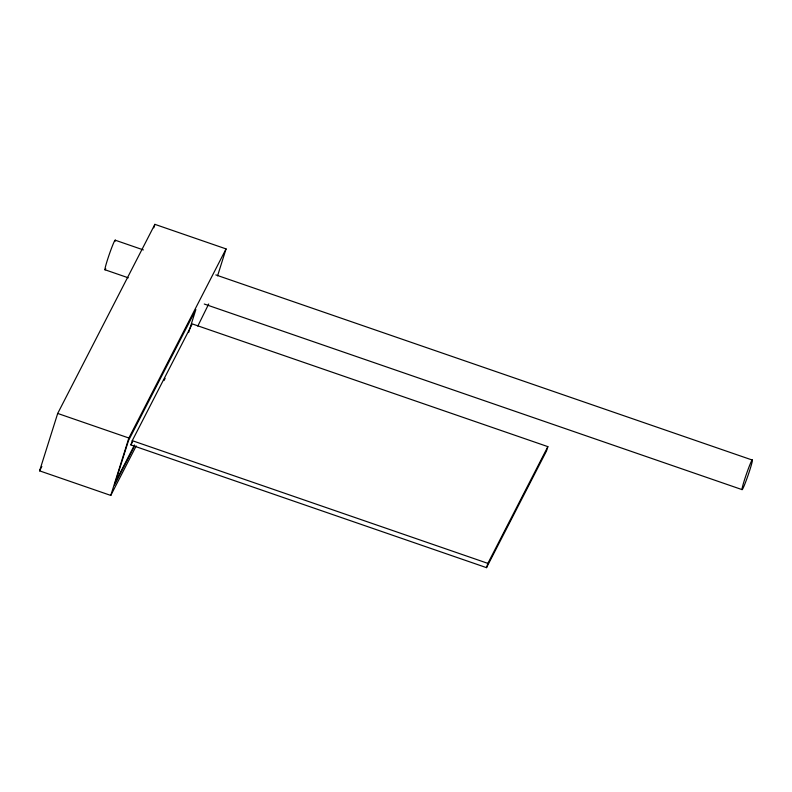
<?xml version="1.0" encoding="UTF-8"?>
<svg xmlns="http://www.w3.org/2000/svg" width="792" height="792" viewBox="0 0 792 792"><rect width="100%" height="100%" fill="white"/><g stroke="black" fill="none" stroke-linecap="round" stroke-linejoin="round"><path stroke-width="1.19" d="M136.204 445.945L110.781 495.426L39.6 470.854L57.697 413.444L154.885 224.344L226.066 248.906L217.572 275.854M153.777 227.858L154.885 224.344M110.781 495.426L128.878 438.016L226.066 248.906M130.918 444.936L132.264 440.659L192.268 323.918L547.866 446.638L546.52 450.915L486.526 567.656L130.918 444.936L132.601 441.659M188.615 332.551L195.862 309.543L128.452 440.708L114.474 485.041L134.699 445.698M208.702 303.98L197.792 326.106M486.526 567.656L487.872 563.379L547.866 446.638M39.6 470.854L41.857 466.458M164.003 380.566L165.122 378.378M115.394 482.14L134.492 444.975M115.325 240.233L143.372 249.916M215.85 274.923L752.4 460.093A15.751 0.98 -71 0 1 744.876 483.971A15.751 0.98 -71 0 1 744.302 480.477A15.751 0.98 -71 0 1 752.4 460.093M104.9 269.735L128.284 277.804M204.267 304.029L741.985 489.595M57.697 413.444L128.878 438.016M132.264 440.659L487.872 563.379M105.772 268.765A15.751 0.98 -71 0 1 109.098 254.915A15.751 0.98 -71 0 1 115.226 241.253"/></g></svg>
